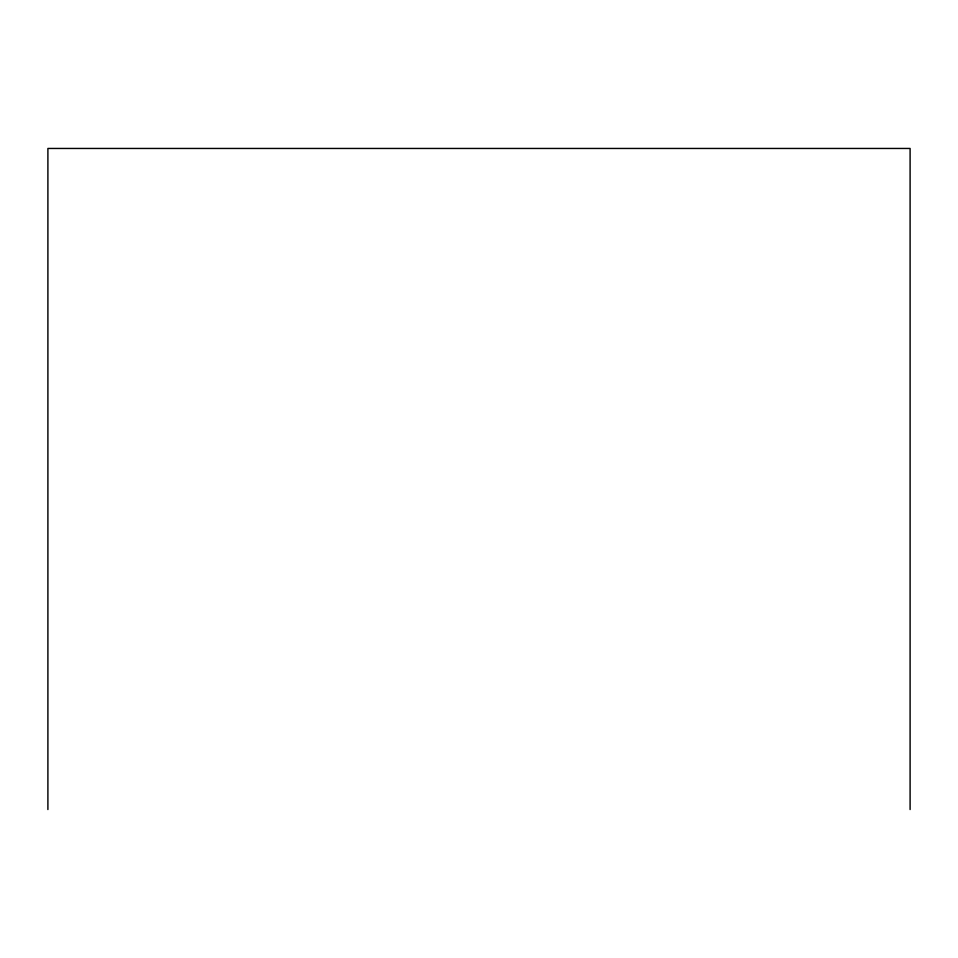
<?xml version="1.0" encoding="UTF-8"?>
<svg xmlns="http://www.w3.org/2000/svg" width="958" height="958" viewBox="0 0 958 958"><rect width="100%" height="100%" fill="white"/><g stroke="black" fill="none" stroke-linecap="round" stroke-linejoin="round"><path stroke-width="1.44" d="M910.1 809.546L910.1 148.454L47.9 148.454L47.9 809.546"/></g></svg>
